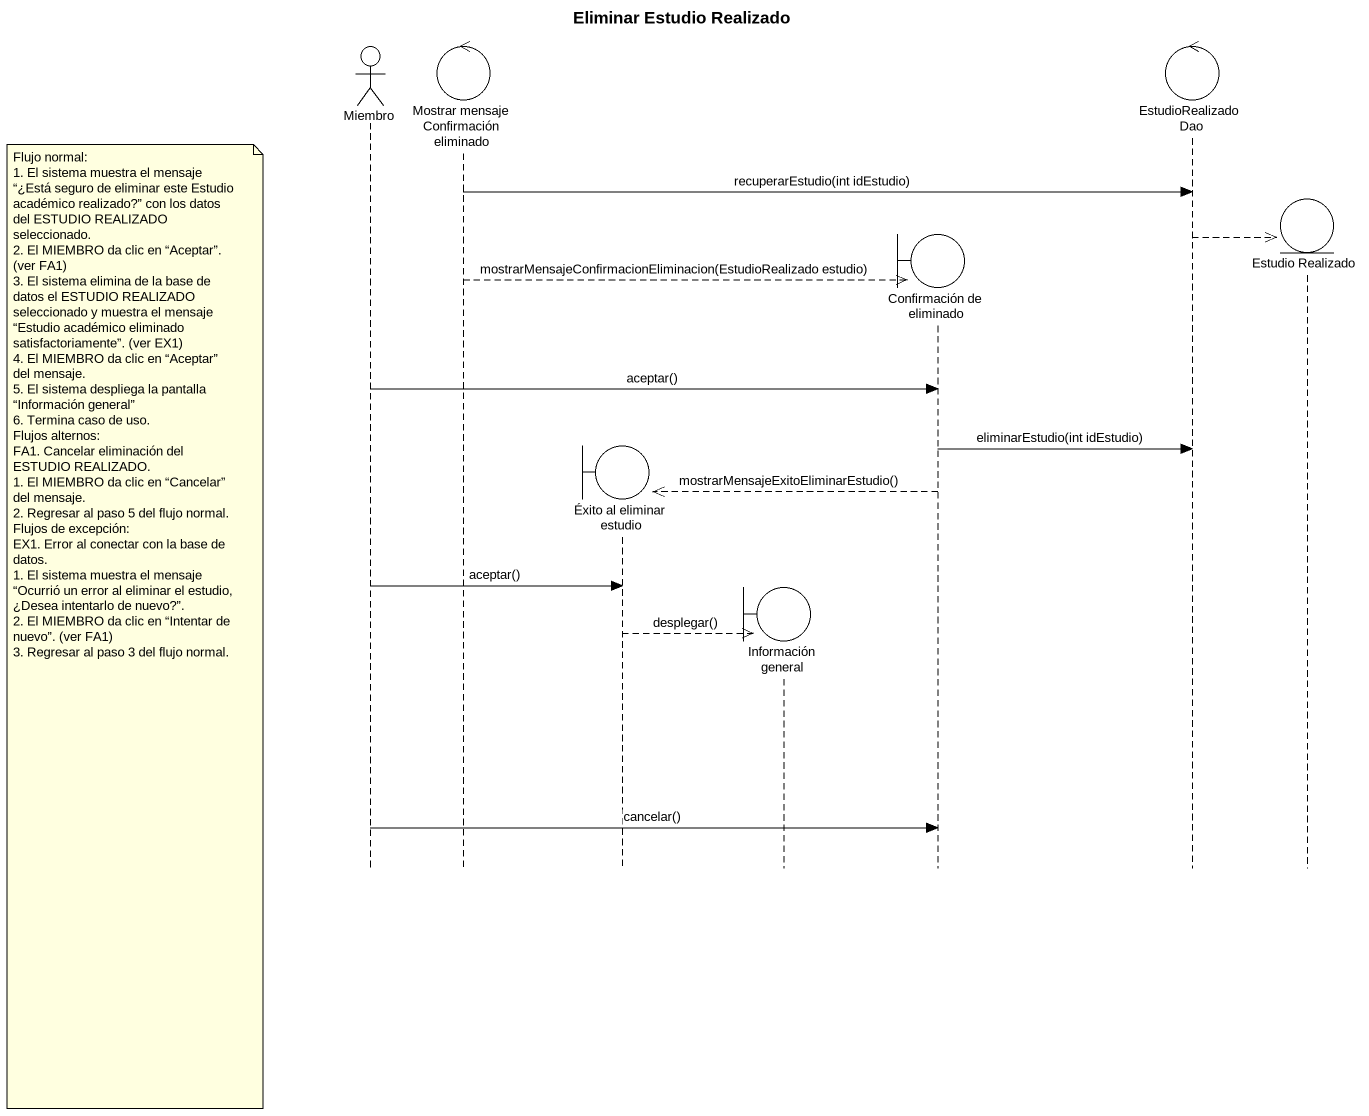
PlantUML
@startuml
title Eliminar Estudio Realizado
hide footbox
actor Miembro #FFFFFF
control "Mostrar mensaje Confirmación eliminado" as Mostrar_mensaje #FFFFFF
boundary "Éxito al eliminar estudio" as Éxito_al_eliminar_estudio #FFFFFF
boundary "Información general" as Información_general #FFFFFF
boundary "Confirmación de eliminado" as Confirmación_de_eliminado #FFFFFF
control EstudioRealizadoDao #FFFFFF
entity "Estudio Realizado" as Estudio_Realizado #FFFFFF

Mostrar_mensaje -> EstudioRealizadoDao : recuperarEstudio(int idEstudio)
EstudioRealizadoDao -->> Estudio_Realizado **
Mostrar_mensaje -->> Confirmación_de_eliminado ** : mostrarMensajeConfirmacionEliminacion(EstudioRealizado estudio)
Miembro -> Confirmación_de_eliminado : aceptar()
Confirmación_de_eliminado -> EstudioRealizadoDao : eliminarEstudio(int idEstudio)
Confirmación_de_eliminado -->> Éxito_al_eliminar_estudio ** : mostrarMensajeExitoEliminarEstudio()
Miembro -> Éxito_al_eliminar_estudio : aceptar()
note left of Miembro
  Flujo normal:
  1. El sistema muestra el mensaje “¿Está seguro de eliminar este Estudio académico realizado?” con los datos del ESTUDIO REALIZADO seleccionado.
  2. El MIEMBRO da clic en “Aceptar”. (ver FA1)
  3. El sistema elimina de la base de datos el ESTUDIO REALIZADO seleccionado y muestra el mensaje “Estudio académico eliminado satisfactoriamente”. (ver EX1)
  4. El MIEMBRO da clic en “Aceptar” del mensaje.
  5. El sistema despliega la pantalla “Información general”
  6. Termina caso de uso.
  Flujos alternos:
  FA1. Cancelar eliminación del ESTUDIO REALIZADO.
  1. El MIEMBRO da clic en “Cancelar” del mensaje.
  2. Regresar al paso 5 del flujo normal.
  Flujos de excepción:
  EX1. Error al conectar con la base de datos.
  1. El sistema muestra el mensaje “Ocurrió un error al eliminar el estudio, ¿Desea intentarlo de nuevo?”.
  2. El MIEMBRO da clic en “Intentar de nuevo”. (ver FA1)
  3. Regresar al paso 3 del flujo normal.
end note
Éxito_al_eliminar_estudio -->> Información_general ** : desplegar()
Miembro -> Confirmación_de_eliminado : cancelar()
@enduml
